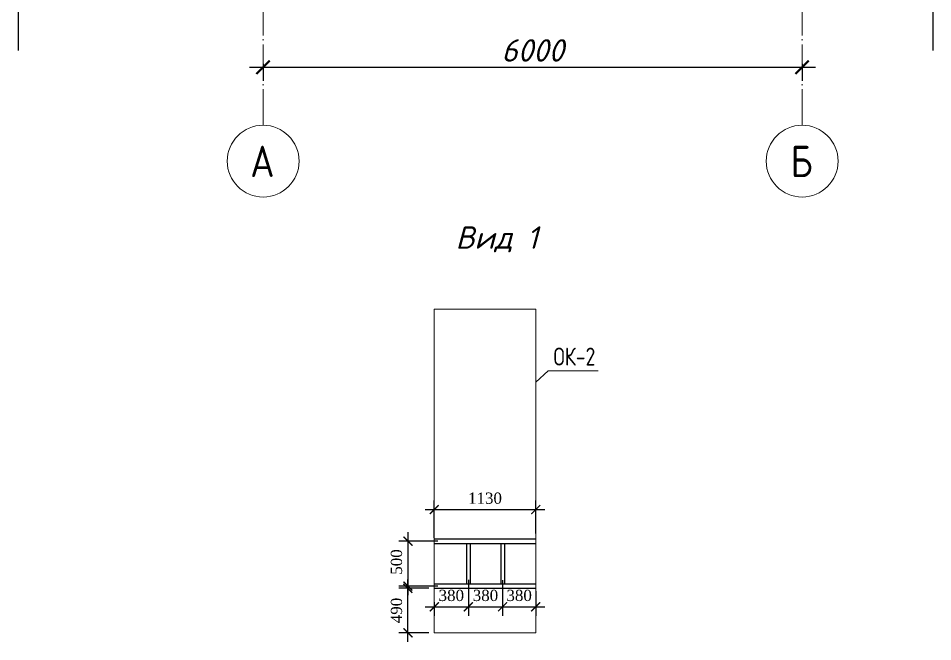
# Model space of a CAD drawing. Header units: millimetres. Extents: x 2655748 to 2694748, y -660716 to -632898.
# Drawn here: x 2669892 to 2680071, y -653036 to -646093 of the extents above; entities that cross this region are included whole.
import ezdxf

# ---------------------------------------------------------------- set-up
doc = ezdxf.new("R2010")
doc.units = ezdxf.units.MM
doc.header["$LTSCALE"] = 20
doc.linetypes.add('_ШПТ__20_т__2_5__Линия сетки', pattern=[25, 20, -2.5, 0, -2.5])
doc.linetypes.add('CENTER', pattern=[50.8, 31.75, -6.35, 6.35, -6.35])
doc.layers.add('ANNO-TEXT', color=251, linetype='Continuous')
doc.layers.add('PDF __PP_Axis', color=7, linetype='Continuous')
for name, color, linetype, lineweight in [('ОСИ', 251, 'CENTER', 18), ('Размеры', 7, 'Continuous', 9), ('Типовые аннотации', 7, 'Continuous', 18)]:
    doc.layers.add(name, color=color, linetype=linetype, lineweight=lineweight)
doc.styles.add('GOST Common', font='', dxfattribs={"width": 0.9, "height": 350})
doc.styles.add('ISOCPEUR', font='isocpeur.ttf', dxfattribs={"width": 0.8, "height": 2.5})
doc.styles.add('PDF ISOCPEUR Italic', font='isocpeui.ttf')
doc.styles.add('SPDS', font='isocpeui.ttf')
doc.styles.add('times new roman', font='times.ttf')
doc.styles.get('GOST Common').set_extended_font_data('GOST Common')
doc.dimstyles.new('TNR_125', dxfattribs={"dimscale": 100, "dimtxt": 1.25, "dimasz": 1, "dimexe": 1, "dimexo": 0.625, "dimtad": 1, "dimdec": 0, "dimrnd": 5, "dimtxsty": 'times new roman', "dimblk": 'ARCHTICK', "dimcen": 2.5, "dimdle": 1, "dimadec": 0, "dimazin": 2, "dimtfac": 0.75, "dimtdec": 0, "dimtmove": 1, "dimatfit": 3, "dimfxl": 1.25, "dimtolj": 1, "dimarcsym": 0})
doc.dimstyles.new('м 100', dxfattribs={"dimscale": 100, "dimtxt": 2, "dimasz": 1.5, "dimexe": 1.5, "dimexo": 0.625, "dimtad": 1, "dimdec": 0, "dimrnd": 5, "dimtxsty": 'SPDS', "dimblk": 'ARCHTICK', "dimcen": 2.5, "dimdle": 1.5, "dimclrd": 256, "dimclre": 256, "dimclrt": 256, "dimadec": 0, "dimazin": 0, "dimtfac": 1, "dimtdec": 0, "dimtmove": 1, "dimatfit": 3, "dimldrblk": 'OPEN30', "dimfxl": 1, "dimarcsym": 0})

# ---------------------------------------------------------------- blocks, each defined once
blk = doc.blocks.new('Ось сетки - Круг_Ø8 мм-6577-_О__Р__2-2_')
at = {"layer": 'ОСИ', "linetype": 'Continuous', "lineweight": 20}
for start, end in [(360, 180), (180, 360)]:
    blk.add_arc((0, -2256), 400, start, end, dxfattribs=at)
blk = doc.blocks.new('_ARCHTICK')
at = {"color": 0, "linetype": 'ByBlock', "const_width": 0.15}
blk.add_lwpolyline([(-0.5, -0.5), (0.5, 0.5)], dxfattribs=at)
blk = doc.blocks.new('*D249')
at = {"lineweight": -2, "transparency": 16777216}
for p, q in [((2672467, -646639), (2678767, -646639)), ((2672617, -646601), (2672617, -646789)), ((2678617, -646601), (2678617, -646789))]:
    blk.add_line(p, q, dxfattribs=at)
at = {"layer": 'Defpoints', "color": 0, "transparency": 16777216}
for p in [(2672617, -646539), (2678617, -646539), (2678617, -646639)]:
    blk.add_point(p, dxfattribs=at)
at = {"lineweight": -2, "transparency": 16777216, "xscale": 150, "yscale": 150, "zscale": 150, "rotation": 180}
blk.add_blockref('_ARCHTICK', (2672617, -646639), dxfattribs=at)
at = {"lineweight": -2, "transparency": 16777216, "xscale": 150, "yscale": 150, "zscale": 150}
blk.add_blockref('_ARCHTICK', (2678617, -646639), dxfattribs=at)
at = {"transparency": 16777216, "insert": (2675617, -646451), "char_height": 250, "width": 756.84, "attachment_point": 5, "style": 'SPDS'}
blk.add_mtext('6000', dxfattribs=at)
blk = doc.blocks.new('_OPEN30')
at = {"color": 0, "linetype": 'ByBlock'}
for p, q in [((-1, 0.268), (0, 0)), ((0, 0), (-1, -0.268)), ((0, 0), (-1, 0))]:
    blk.add_line(p, q, dxfattribs=at)
blk = doc.blocks.new('*D266')
at = {"layer": 'Defpoints', "color": 0, "transparency": 16777216}
for p in [(2674626, -651916), (2674229, -652416), (2674623, -652416)]:
    blk.add_point(p, dxfattribs=at)
at = {"layer": 'Размеры', "color": 0, "lineweight": -2, "transparency": 16777216}
for p, q in [((2674229, -651816), (2674229, -652516)), ((2674563, -651916), (2674129, -651916)), ((2674561, -652416), (2674129, -652416))]:
    blk.add_line(p, q, dxfattribs=at)
at = {"layer": 'Размеры', "color": 0, "lineweight": -2, "transparency": 16777216, "xscale": 100, "yscale": 100, "zscale": 100}
for p, rotation in [((2674229, -651916), 90), ((2674229, -652416), 270)]:
    blk.add_blockref('_ARCHTICK', p, dxfattribs=dict(at, rotation=rotation))
at = {"layer": 'Размеры', "color": 0, "lineweight": 20, "transparency": 16777216, "insert": (2674102, -652148), "char_height": 125, "attachment_point": 5, "rotation": 90, "style": 'times new roman'}
blk.add_mtext('\\A1;500', dxfattribs=at)
blk = doc.blocks.new('*D267')
at = {"layer": 'Defpoints', "color": 0, "transparency": 16777216}
for p in [(2675652, -651564), (2674522, -651941), (2675652, -651891)]:
    blk.add_point(p, dxfattribs=at)
at = {"layer": 'Размеры', "color": 0, "lineweight": -2, "transparency": 16777216}
for p, q in [((2674522, -651879), (2674522, -651464)), ((2675652, -651829), (2675652, -651464)), ((2674422, -651564), (2675752, -651564))]:
    blk.add_line(p, q, dxfattribs=at)
at = {"layer": 'Размеры', "color": 0, "lineweight": -2, "transparency": 16777216, "xscale": 100, "yscale": 100, "zscale": 100, "rotation": 180}
blk.add_blockref('_ARCHTICK', (2674522, -651564), dxfattribs=at)
at = {"layer": 'Размеры', "color": 0, "lineweight": -2, "transparency": 16777216, "xscale": 100, "yscale": 100, "zscale": 100}
blk.add_blockref('_ARCHTICK', (2675652, -651564), dxfattribs=at)
at = {"layer": 'Размеры', "color": 0, "lineweight": 5, "transparency": 16777216, "insert": (2675087, -651438), "char_height": 125, "attachment_point": 5, "style": 'times new roman'}
blk.add_mtext('\\A1;1130', dxfattribs=at)
blk = doc.blocks.new('*D268')
at = {"layer": 'Defpoints', "color": 0, "transparency": 16777216}
for p in [(2674522, -652532), (2674902, -652532), (2674902, -652647)]:
    blk.add_point(p, dxfattribs=at)
at = {"layer": 'Размеры', "color": 0, "lineweight": -2, "transparency": 16777216}
for p, q in [((2674422, -652647), (2675002, -652647)), ((2674522, -652594), (2674522, -652747)), ((2674902, -652594), (2674902, -652747))]:
    blk.add_line(p, q, dxfattribs=at)
at = {"layer": 'Размеры', "color": 0, "lineweight": -2, "transparency": 16777216, "xscale": 100, "yscale": 100, "zscale": 100, "rotation": 180}
blk.add_blockref('_ARCHTICK', (2674522, -652647), dxfattribs=at)
at = {"layer": 'Размеры', "color": 0, "lineweight": -2, "transparency": 16777216, "xscale": 100, "yscale": 100, "zscale": 100}
blk.add_blockref('_ARCHTICK', (2674902, -652647), dxfattribs=at)
at = {"layer": 'Размеры', "color": 0, "lineweight": 5, "transparency": 16777216, "insert": (2674712, -652521), "char_height": 125, "attachment_point": 5, "style": 'times new roman'}
blk.add_mtext('\\A1;380', dxfattribs=at)
blk = doc.blocks.new('*D269')
at = {"layer": 'Defpoints', "color": 0, "transparency": 16777216}
for p in [(2674902, -652391), (2675282, -652391), (2675282, -652647)]:
    blk.add_point(p, dxfattribs=at)
at = {"layer": 'Размеры', "color": 0, "lineweight": -2, "transparency": 16777216}
for p, q in [((2674902, -652454), (2674902, -652747)), ((2675282, -652454), (2675282, -652747)), ((2674802, -652647), (2675382, -652647))]:
    blk.add_line(p, q, dxfattribs=at)
at = {"layer": 'Размеры', "color": 0, "lineweight": -2, "transparency": 16777216, "xscale": 100, "yscale": 100, "zscale": 100, "rotation": 180}
blk.add_blockref('_ARCHTICK', (2674902, -652647), dxfattribs=at)
at = {"layer": 'Размеры', "color": 0, "lineweight": -2, "transparency": 16777216, "xscale": 100, "yscale": 100, "zscale": 100}
blk.add_blockref('_ARCHTICK', (2675282, -652647), dxfattribs=at)
at = {"layer": 'Размеры', "color": 0, "lineweight": 5, "transparency": 16777216, "insert": (2675092, -652521), "char_height": 125, "attachment_point": 5, "style": 'times new roman'}
blk.add_mtext('\\A1;380', dxfattribs=at)
blk = doc.blocks.new('*D270')
at = {"layer": 'Defpoints', "color": 0, "transparency": 16777216}
for p in [(2675282, -652351), (2675652, -652411), (2675652, -652647)]:
    blk.add_point(p, dxfattribs=at)
at = {"layer": 'Размеры', "color": 0, "lineweight": -2, "transparency": 16777216}
for p, q in [((2675282, -652414), (2675282, -652747)), ((2675652, -652473), (2675652, -652747)), ((2675182, -652647), (2675752, -652647))]:
    blk.add_line(p, q, dxfattribs=at)
at = {"layer": 'Размеры', "color": 0, "lineweight": -2, "transparency": 16777216, "xscale": 100, "yscale": 100, "zscale": 100, "rotation": 180}
blk.add_blockref('_ARCHTICK', (2675282, -652647), dxfattribs=at)
at = {"layer": 'Размеры', "color": 0, "lineweight": -2, "transparency": 16777216, "xscale": 100, "yscale": 100, "zscale": 100}
blk.add_blockref('_ARCHTICK', (2675652, -652647), dxfattribs=at)
at = {"layer": 'Размеры', "color": 0, "lineweight": 5, "transparency": 16777216, "insert": (2675467, -652521), "char_height": 125, "attachment_point": 5, "style": 'times new roman'}
blk.add_mtext('\\A1;380', dxfattribs=at)
blk = doc.blocks.new('*D271')
at = {"layer": 'Defpoints', "color": 0, "transparency": 16777216}
for p in [(2674229, -652441), (2674522, -652441), (2674522, -652936)]:
    blk.add_point(p, dxfattribs=at)
at = {"layer": 'Размеры', "color": 0, "lineweight": -2, "transparency": 16777216}
for p, q in [((2674229, -653036), (2674229, -652341)), ((2674460, -652441), (2674129, -652441)), ((2674460, -652936), (2674129, -652936))]:
    blk.add_line(p, q, dxfattribs=at)
at = {"layer": 'Размеры', "color": 0, "lineweight": -2, "transparency": 16777216, "xscale": 100, "yscale": 100, "zscale": 100}
for p, rotation in [((2674229, -652441), 90), ((2674229, -652936), 270)]:
    blk.add_blockref('_ARCHTICK', p, dxfattribs=dict(at, rotation=rotation))
at = {"layer": 'Размеры', "color": 0, "lineweight": 5, "transparency": 16777216, "insert": (2674102, -652688), "char_height": 125, "attachment_point": 5, "rotation": 90, "style": 'times new roman'}
blk.add_mtext('\\A1;490', dxfattribs=at)

msp = doc.modelspace()

# ---------------------------------------------------------------- linework, layer by layer
for p, q in [((2669891.7, -640573.9), (2669891.7, -646452.9)), ((2680070.7, -640573.9), (2680070.7, -646452.9)), ((2674902.4, -652348), (2674902.4, -652561.7)), ((2675282.4, -652351.4), (2675282.4, -652558.3))]:
    msp.add_line(p, q)
at = {"lineweight": 5}
for p, q in [((2675790.9, -650018.4), (2675652.4, -650146.2)), ((2676346.3, -650018.4), (2675790.9, -650018.4))]:
    msp.add_line(p, q, dxfattribs=at)
at = {"lineweight": 30}
for p, q in [((2674522.4, -651891.1), (2675652.4, -651891.1)), ((2674522.4, -651941.1), (2675652.4, -651941.1)), ((2674882.4, -651941.1), (2674882.4, -652391.1)), ((2674922.4, -651941.1), (2674922.4, -652391.1)), ((2675262.4, -651941.1), (2675262.4, -652391.1)), ((2675302.4, -651941.1), (2675302.4, -652391.1)), ((2674522.4, -652391.1), (2675652.4, -652391.1)), ((2674522.4, -652441.1), (2675652.4, -652441.1))]:
    msp.add_line(p, q, dxfattribs=at)
at = {"lineweight": 5, "ltscale": 40}
msp.add_lwpolyline([(2674522.4, -649331.1), (2675652.4, -649331.1), (2675652.4, -652935.7), (2674522.4, -652935.7)], close=True, dxfattribs=at)
at = {"layer": 'PDF __PP_Axis', "lineweight": 9}
msp.add_lwpolyline([(2672619.4, -646254), (2672619.4, -646154.5)], dxfattribs=at)
at = {"layer": 'ОСИ', "linetype": '_ШПТ__20_т__2_5__Линия сетки'}
for p, q in [((2672617.3, -647284.1), (2672617.3, -635575)), ((2678617.3, -647284.1), (2678617.3, -635575))]:
    msp.add_line(p, q, dxfattribs=at)

# ---------------------------------------------------------------- block references
at = {"layer": 'ОСИ', "lineweight": 20}
for p in [(2672617.3, -645427.9), (2678617.3, -645427.9)]:
    msp.add_blockref('Ось сетки - Круг_Ø8 мм-6577-_О__Р__2-2_', p, dxfattribs=at)

# ---------------------------------------------------------------- texts
at = {"layer": 'ANNO-TEXT', "color": 7, "lineweight": 0, "insert": (2675217.6, -648554.7), "char_height": 250, "attachment_point": 5, "line_spacing_factor": 1.022761, "style": 'PDF ISOCPEUR Italic'}
msp.add_mtext_dynamic_manual_height_columns('Вид 1', width=8122.953, gutter_width=1250, heights=[0], dxfattribs=at)
at = {"layer": 'ОСИ', "char_height": 350, "attachment_point": 1, "style": 'GOST Common'}
for s, insert, width in [('\\fGOST Common|b0|i0|c204|p34|;\\W.9;А', (2672473.8, -647511.5), 346.329), ('\\fGOST Common|b0|i0|c204|p34|;\\W.9;Б', (2678488.6, -647511.5), 310.253)]:
    msp.add_mtext(s, dxfattribs=dict(at, insert=insert, width=width))
at = {"layer": 'Типовые аннотации', "lineweight": 5, "insert": (2675849.6, -649760.1), "char_height": 200, "width": 2749.788, "attachment_point": 1, "style": 'ISOCPEUR'}
msp.add_mtext('ОК-2', dxfattribs=at)

# ---------------------------------------------------------------- dimensions: what is measured, and where the dimension line sits
dim = msp.add_linear_dim(base=(2678617.3, -646638.6), p1=(2672617.3, -646538.6), p2=(2678617.3, -646538.6), dimstyle='м 100', override={"dimtxt": 2.5})
dim.commit()
dim.dimension.update_dxf_attribs({"geometry": '*D249', "text_midpoint": (2675617.3, -646451.1)})
at = {"layer": 'Размеры', "lineweight": 5}
dim = msp.add_linear_dim(base=(2675652.4, -651564.4), p1=(2674522.4, -651941.1), p2=(2675652.4, -651891.1), dimstyle='TNR_125', dxfattribs=at)
dim.commit()
dim.dimension.update_dxf_attribs({"geometry": '*D267', "text_midpoint": (2675087.4, -651438.3)})
at = {"layer": 'Размеры', "lineweight": 20}
dim = msp.add_linear_dim(base=(2674228.6, -652416.1), p1=(2674625.9, -651916.1), p2=(2674623.4, -652416.1), angle=90, dimstyle='TNR_125', dxfattribs=at)
dim.commit()
dim.dimension.update_dxf_attribs({"geometry": '*D266', "text_midpoint": (2674228.6, -652147.8), "dimtype": 160})
at = {"layer": 'Размеры', "lineweight": 5}
dim = msp.add_linear_dim(base=(2674228.6, -652441.1), p1=(2674522.4, -652935.7), p2=(2674522.4, -652441.1), angle=90, text='490', dimstyle='TNR_125', dxfattribs=at)
dim.commit()
dim.dimension.update_dxf_attribs({"geometry": '*D271', "text_midpoint": (2674102.3, -652688.4)})
dim = msp.add_linear_dim(base=(2675652.4, -652646.7), p1=(2675282.4, -652351.4), p2=(2675652.4, -652410.6), text='380', dimstyle='TNR_125', dxfattribs=at)
dim.commit()
dim.dimension.update_dxf_attribs({"geometry": '*D270', "text_midpoint": (2675467.4, -652646.7), "dimtype": 160})
for base, p1, p2, picture, middle in [((2674902.4, -652646.7), (2674522.4, -652531.8), (2674902.4, -652531.8), '*D268', (2674712.4, -652646.7)), ((2675282.4, -652646.7), (2674902.4, -652391.1), (2675282.4, -652391.1), '*D269', (2675092.4, -652646.7))]:
    dim = msp.add_linear_dim(base=base, p1=p1, p2=p2, dimstyle='TNR_125', dxfattribs=at)
    dim.commit()
    dim.dimension.update_dxf_attribs({"geometry": picture, "text_midpoint": middle, "dimtype": 160})

doc.saveas('drawing.dxf')
